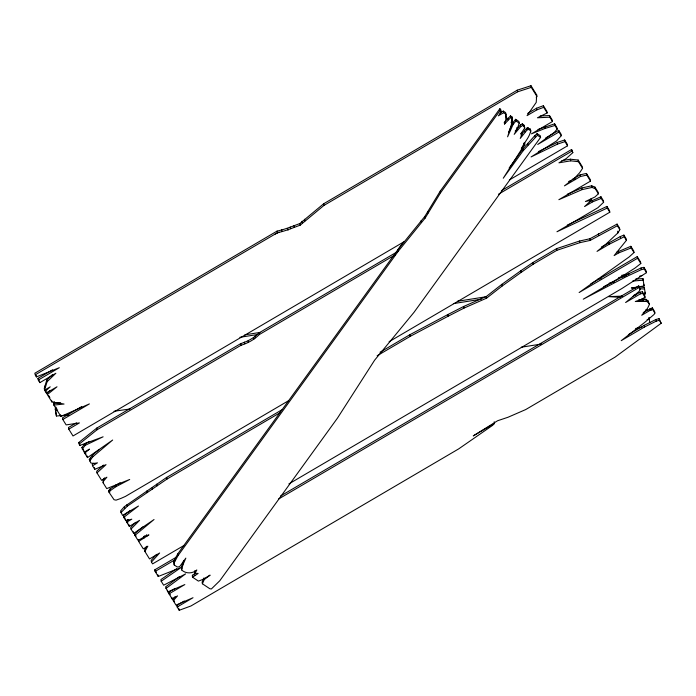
<?xml version="1.0" encoding="UTF-8"?>
<svg xmlns="http://www.w3.org/2000/svg" width="696" height="696" viewBox="0 0 696 696"><rect width="100%" height="100%" fill="white"/><g stroke="black" fill="none" stroke-linecap="round" stroke-linejoin="round"><path stroke-width="1.04" d="M509.185 167.962L522.887 149.022L534.824 135.624L537.112 133.632L540.279 135.737L540.592 137.39L414.042 312.286L374.596 360.215L337.49 418.079L219.753 580.795L211.367 588.964L209.818 588.729L202.414 583.787L204.224 579.594L210.122 575.131L202.736 579.463L198.412 581.117L192.566 577.219L198.16 573.461L194.993 573.269L196.82 569.998C192.627 573.73 185.745 573.956 181.639 569.928L182.848 565.004L185.841 558.122L180.16 565.97L179.229 566.822L177.219 566.979L174.183 564.952L174.165 562.751L178.028 555.608L398.147 251.386L397.834 249.742L424.847 216.421L440.255 191.122L499.841 108.767L500.711 109.342L500.92 112.717L498.301 115.841L503.617 112.717L505.914 114.248L506.131 118.407L504.548 124.036L504.235 122.392M183.822 560.41L181.456 566.918L181.639 569.928M536.303 97.849L536.703 94.934L530.978 85.721L517.258 90.175L323.657 203.771L299.845 223.555C292.198 226.322 285.047 229.419 277.086 231.089L34.8 373.247L36.375 376.919L59.317 367.697L38.297 380.025L39.907 382.617L55.863 373.256L47.058 381.765L44.57 390.134L50.199 386.828L45.31 391.317L46.362 393.022L57.002 386.785L47.337 394.597L51.904 401.949L64.049 404.045L53.844 405.081L53.531 403.436L60.674 402.714M536.703 94.934L536.225 102.399L527.063 115.623L536.886 109.855L543.689 107.349L547.16 112.943L537.434 117.789L549.797 117.189L552.485 121.513L531.474 133.841L545.107 128.421L554.938 125.471L557.192 129.108L554.147 132.501L537.712 144.464L558.984 131.988L558.67 130.343L545.716 137.939M524.236 127.124L524.201 125.376L522.374 123.801L520.39 124.967L515.179 131.153M522.374 123.801L522.687 125.445L524.523 127.02L524.697 128.09L520.678 134.015L522.418 132.988L520.251 138.426L527.211 129.778L528.76 129.499L530.709 130.796C529.647 137.434 523.914 142.628 521.339 148.892L524.854 144.098L524.54 142.454M104.574 477.917L103.234 479.492L103.104 482.763L106.723 488.601L129.708 479.474L115.806 486.756L110.22 490.706L109.054 492.35L114.048 499.711L116.041 500.154L120.817 498.467L125.419 496.422L288.64 400.652M103.104 482.763L103.547 481.136L106.897 477.195L101.581 480.318L96.979 472.897L96.666 471.253L103.469 465.067M44.57 390.134L44.257 388.481L46.745 380.12L52.609 374.448M511.108 122.757L512.065 119.651L511.925 116.824L510.499 115.875L504.835 121.678M511.925 116.824L512.378 121.295L507.602 136.825L513.143 124.375L515.945 120.947L515.632 119.294L512.83 122.722L508.567 132.31M522.687 125.445L520.704 126.611L514.187 134.345L517.206 129.073L519.216 123.122L518.894 121.478L515.632 119.294M174.183 564.952L173.852 561.106L177.715 553.964L403.306 242.182M203.545 578.785L202.101 582.143L202.414 583.787M639.041 299.837L646.149 299.802L647.811 300.541L649.464 304.343L647.506 308.328L641.729 315.262L649.942 310.442L652.665 309.511L654.893 313.096L654.075 314.435L644.644 322.474L621.223 340.666L644.539 326.981L656.267 321.126L659.382 320.325L661.2 323.257L615.012 357.161L525.732 409.553L508.037 417.243L497.614 420.741L473.237 435.905L494.508 423.42L494.195 421.776M146.543 546.308L144.594 549.84L144.907 551.484L149.527 558.923L159.645 552.989L151.458 562.046L152.598 563.873L183.77 545.586M144.907 551.484L147.83 546.186L143.28 548.857L138.652 541.41L138.339 539.765M280.471 496.074L638.719 285.882L640.181 289.388L638.998 291.502L625.6 302.534L640.442 293.834L642.678 293.407L645.062 297.244L641.355 299.419L635.291 301.507L646.462 301.446L648.124 302.186L649.464 304.343M398.147 251.386L425.16 218.074L440.568 192.766L500.154 110.412L499.841 108.767M524.854 144.098L503.26 178.228L523.209 150.667L537.425 135.276L537.112 133.632M601.388 247.019L620.293 236.57L623.894 235.1L624.208 236.753L609.174 244.279L597.029 251.404L605.407 244.635L617.944 232.873L619.832 229.706L619.518 228.053L617.065 224.095L589.895 238.763L579.62 241.007L556.556 248.663L532.91 262.531L520.904 270.692L501.894 284.316L486.295 296.496L463.675 306.466L447.754 314.601L409.935 334.68L380.007 352.246M96.979 472.897L106.044 464.658L94.76 469.322L92.542 465.746L97.492 462.849L93.673 463.493L90.802 462.944L89.279 459.351L92.472 455.158L99.102 449.572M89.593 460.996L92.785 456.802L112.665 440.037L87.496 457.611L84.712 453.131L84.399 451.487M623.894 235.1L626.113 238.676L626.426 240.32L614.133 255.589L618.735 252.883L631.15 247.941L630.837 246.297L616.578 252.317M561.82 160.637L570.372 159.193L578.159 160.054L582.265 166.666L582.578 168.31L579.664 172.712L575.105 177.619L564.456 185.867L580.412 176.506L586.78 175.079L590.513 181.108L558.862 199.682L582.204 189.582L592.035 187.45L595.28 188.781L598.386 193.801L594.932 196.985L585.423 201.518L591.47 200.178L591.156 198.534M109.054 492.35L108.741 490.706L109.907 489.062L120.13 482.685M521.121 135.172L524.671 130.352L527.429 127.82L530.395 129.151L530.709 130.796M84.712 453.131L89.48 449.12L84.164 452.243L81.928 447.502L84.886 443.683L89.601 441.438M82.241 449.146L85.199 445.327L103.121 436.81L79.918 445.405L78.813 442.491L96.822 428.057L240.72 343.624C247.611 341.466 253.831 338.082 258.938 332.94L397.486 251.648M194.915 575.357L194.602 573.713L192.253 575.575L192.566 577.219M504.548 124.036L510.812 117.52L510.499 115.875M281.784 409.874L166.727 477.386L124.384 506.662L120.521 511.047L122.513 515.388L138.46 506.027L123.731 517.363L125.793 520.686L131.796 519.173L126.707 522.157L129.317 526.359L139.565 520.347L131.013 529.091L133.693 533.406L154.034 519.538L134.902 535.355L137.878 540.148C141.967 539.139 144.603 535.459 148.935 534.928L138.652 541.41M120.843 512.7L127.333 506.157L167.04 479.031L279.801 412.867M494.508 423.42L492.533 425.404L458.664 448.903L190.956 605.972L179.211 610.279L177.184 607.016L193.018 597.725L176.01 605.12L173.269 600.692L172.947 599.047L175.088 596.637M173.269 600.692L177.532 595.88L172.208 598.995L169.015 593.853L168.702 592.209L175.218 588.381M558.67 130.343L560.976 134.058L561.289 135.703L556.556 140.984L531.083 156.939L557.618 144.063L564.969 141.636L567.553 145.812L509.342 179.968M156.6 554.364L151.145 560.402L151.458 562.046M79.135 444.135L97.136 429.702L241.034 345.268C247.924 343.111 254.144 339.726 259.251 334.585L395.258 254.78M35.113 374.892L277.408 232.734C285.36 231.063 292.511 227.966 300.159 225.2L323.971 205.416L517.572 91.828L531.292 87.365L537.016 96.579M135.685 522.339L130.7 527.438L131.013 529.091M589.555 201.796L600.935 196.759L603.319 200.596L603.632 202.24L597.899 207.73L556.948 231.759L607.234 208.06L606.921 206.407L567.266 225.104M591.47 200.178L584.553 206.564L592.522 201.883L601.248 198.404L600.935 196.759M630.837 246.297L633.691 250.899L634.004 252.544L629.14 256.954L579.124 292.538L637.553 258.26L637.24 256.606L590.869 283.811M501.39 190.678L571.599 149.483L572.843 152.624L566.353 158.471L558.932 162.829L570.685 160.837L578.472 161.698L582.578 168.31M134.902 535.355L134.589 533.71L142.906 526.837M50.242 390.343L47.023 392.953L47.337 394.597M637.24 256.606L640.503 261.87L640.816 263.514L635.057 268.038L618.561 278.487L583.265 299.193L626.705 276.451L641.364 269.639L644.226 269.013L646.488 272.667L621.946 288.492L288.892 483.903M377.128 355.76L410.249 336.333L448.067 316.254L463.988 308.111L486.608 298.14L502.207 285.96L521.217 272.336L533.232 264.175L556.87 250.308L579.933 242.652L590.208 240.407L617.378 225.739L617.065 224.095M123.731 517.363L123.418 515.71L129.969 510.681M179.281 576.706L165.544 586.902L167.814 591.913L184.84 584.57L169.015 593.853M165.857 588.546L185.606 573.895L163.656 585.206L161.194 581.238L160.88 579.594L176.575 568.763M161.194 581.238L181.256 567.405L158.236 576.479L155.121 571.451L154.808 569.807L176.375 557.148M145.012 535.737L143.498 536.738L143.811 538.382M38.297 380.025L37.984 378.38L52.609 369.802M499.754 113.152L503.304 111.073L505.6 112.604L505.914 114.248M527.646 113.448L536.572 108.211L543.376 105.705L546.847 111.299L547.16 112.943M81.737 406.568L62.483 417.861L62.797 419.505L66.146 424.908L79.414 422.907L68.782 429.154L73.01 435.974L404.393 241.538M62.797 419.505L89.384 403.906L60.9 416.46L53.844 405.081M76.438 422.829L68.469 427.501L68.782 429.154M498.51 194.201L571.912 151.136L571.599 149.483M568.571 181.621L570.346 180.586M572.121 179.542L580.09 174.861L586.458 173.434L590.199 179.464L590.513 181.108M93.873 463.136L92.229 464.102L92.542 465.746M389.081 341.719L609.818 212.21L609.496 210.566L606.921 206.407M126.707 522.157L126.394 520.512L128.09 519.512M155.121 571.451L174.165 560.28M278.435 499.102L639.032 287.526L638.719 285.882M632.707 296.54L640.129 292.19L642.365 291.763L644.748 295.6L645.062 297.244M643.243 312.548L652.352 307.858L654.579 311.451L654.893 313.096M628.375 334.637L644.226 325.337L655.954 319.481L659.068 318.672L661.2 323.257M177.184 607.016L176.871 605.372L184.327 600.996M603.728 286.674L626.391 274.798L641.051 267.986L643.913 267.36L646.175 271.022L646.488 272.667M538.347 151.615L557.305 142.41L564.656 139.992L567.24 144.159L567.553 145.812M275.077 234.1L279.087 232.177M567.301 194.245L581.891 187.937L591.722 185.806L594.967 187.137L598.073 192.148L598.386 193.801M537.982 129.482L554.625 123.827L556.878 127.464L557.192 129.108M639.502 276.242L642.469 275.416M635.605 328.477L641.877 327.172M643.591 294.217L645.331 293.877L644.279 287.439L639.18 287.004M611.236 282.454L614.316 281.923M244.922 334.828L259.939 332.453M457.359 301.29L486.33 296.714M597.916 279.096L601.135 278.591M621.519 275.372L629.027 274.189M239.868 337.316L257.033 334.611M453.383 303.613L481.275 299.21M618.613 277.53L625.052 276.512M635.474 279.166L642.895 278.53L644.105 285.952L631.35 287.97L635.422 288.309M68.991 414.981L56.428 416.017L55.236 408.709L55.55 410.353L57.69 410.014M129.995 408.987L113.987 411.275M521.26 347.217L541.627 344.007M647.123 319.49L649.281 319.264L648.959 317.62L649.76 322.753M609.287 283.072L611.401 282.889M632.603 281.08L643.208 280.175L642.895 278.53M633.795 295.269L635.848 295.113M540.209 115.988L549.483 115.536L552.172 119.869L552.485 121.513M622.529 296.113L608.452 296.635L620.284 297.322M645.697 310.025L647.785 310.016M639.493 288.657L644.592 289.084L644.279 287.439M642.008 298.488L646.114 299.289M639.241 299.541L643.348 300.333M500.154 110.412L501.024 110.986M510.812 117.52L512.239 118.468M515.945 120.947L519.216 123.122M537.425 135.276L540.592 137.39M571.912 151.136L572.843 152.624M601.248 198.404L603.632 202.24M607.234 208.06L609.818 212.21M617.378 225.739L619.832 229.706M624.208 236.753L626.426 240.32M631.15 247.941L634.004 252.544M637.553 258.26L640.816 263.514M558.984 131.988L561.289 135.703M639.032 287.526L640.181 289.388M78.813 442.491L79.918 445.405M81.928 447.502L83.851 450.599M84.956 452.383L86.069 454.175M89.279 459.351L90.088 460.648M108.741 490.706L109.777 492.385M123.418 515.71L124.967 518.207M126.394 520.512L127.96 523.027M134.589 533.71L136.077 536.111M37.984 378.38L39.907 382.617M48.737 395.711L49.877 397.546M53.531 403.436L54.619 405.185M55.706 406.934L56.794 408.691M154.808 569.807L156.365 572.321M168.702 592.209L170.303 594.775M172.947 599.047L174.6 601.701M176.871 605.372L177.889 606.999M659.068 318.672L659.382 320.325M655.954 319.481L656.267 321.126M652.352 307.858L652.665 309.511M643.913 267.36L644.226 269.013M650.986 308.328L651.299 309.972M649.62 308.798L649.942 310.442M647.811 300.541L648.124 302.186M641.051 267.986L641.364 269.639M643.791 284.307L644.105 285.952M645.018 292.224L645.331 293.877M646.149 299.802L646.462 301.446M642.365 291.763L642.678 293.407M640.129 292.19L640.442 293.834M644.226 325.337L644.539 326.981M620.293 236.57L620.606 238.215M626.391 274.798L626.705 276.451M617.63 231.229L617.944 232.873M618.422 251.239L618.735 252.883M608.861 242.634L609.174 244.279M594.967 187.137L595.28 188.781M591.722 185.806L592.035 187.45M592.209 200.239L592.522 201.883M598.369 233.786L598.682 235.431M586.458 173.434L586.78 175.079M578.159 160.054L578.472 161.698M580.09 174.861L580.412 176.506M581.891 187.937L582.204 189.582M589.895 238.763L590.208 240.407M574.774 177.985L575.087 179.629M570.372 159.193L570.685 160.837M564.656 139.992L564.969 141.636M579.62 241.007L579.933 242.652M554.625 123.827L554.938 125.471M557.305 142.41L557.618 144.063M549.483 115.536L549.797 117.189M543.376 105.705L543.689 107.349M544.794 126.776L545.107 128.421M536.572 108.211L536.886 109.855M530.978 85.721L531.292 87.365M556.556 248.663L556.87 250.308M534.824 135.624L535.137 137.269M530.787 132.214L530.395 129.151M528.447 127.846L528.76 129.499M527.429 127.82L527.742 129.473M526.898 128.134L527.211 129.778M527.716 143.324L528.029 144.968M524.201 125.376L524.697 128.09M517.258 90.175L517.572 91.828M524.671 130.352L524.984 131.996M523.488 124.541L523.801 126.185M520.39 124.967L520.704 126.611M523.775 143.132L524.088 144.777M522.887 149.022L523.209 150.667M516.893 127.42L517.206 129.073M512.83 122.722L513.143 124.375M512.065 119.651L512.378 121.295M507.802 118.12L508.115 119.773M506.131 118.407L505.653 113.648M532.91 262.531L533.232 264.175M503.304 111.073L503.617 112.717M520.904 270.692L521.217 272.336M501.894 284.316L502.207 285.96M486.295 296.496L486.608 298.14M463.675 306.466L463.988 308.111M440.255 191.122L440.568 192.766M447.754 314.601L448.067 316.254M427.579 211.558L427.892 213.202M424.847 216.421L425.16 218.074M420.993 220.789L421.306 222.433M409.935 334.68L410.249 336.333M323.657 203.771L323.971 205.416M304.604 219.266L304.918 220.91M302.003 221.276L302.316 222.92M299.845 223.555L300.159 225.2M293.973 225.504L294.286 227.148M290.258 227.07L290.571 228.723M287.752 228.54L288.066 230.185M281.654 229.584L281.967 231.229M277.086 231.089L277.408 232.734M258.938 332.94L259.251 334.585M254.997 336.107L255.31 337.751M253.44 337.804L253.753 339.448M248.124 340.918L248.437 342.562M244.34 342.093L244.653 343.737M240.72 343.624L241.034 345.268M203.911 577.95L204.224 579.594M195.054 572.503L194.741 570.859L194.993 573.269M192.592 575.131L192.905 576.775M166.727 477.386L167.04 479.031M182.535 563.36L182.848 565.004M181.456 566.918L181.769 568.562M177.715 553.964L178.028 555.608M174.522 559.358L174.835 561.002M173.852 561.106L174.165 562.751M156.8 484.164L157.113 485.808M178.898 608.635L179.211 610.279M152.189 487.826L152.502 489.471M171.895 597.351L172.208 598.995M167.501 590.269L167.814 591.913M146.873 490.95L147.187 492.594M157.922 574.835L158.236 576.479M146.534 534.745L146.847 536.39M133.38 531.761L133.693 533.406M127.02 504.504L127.333 506.157M129.004 524.714L129.317 526.359M124.384 506.662L124.706 508.306M125.48 519.033L125.793 520.686M115.492 485.112L115.806 486.756M109.907 489.062L110.22 490.706M96.822 428.057L97.136 429.702M103.234 479.492L103.547 481.136M92.472 455.158L92.785 456.802M94.447 467.677L94.76 469.322M90.506 457.42L90.819 459.064M84.886 443.683L85.199 445.327M87.183 455.967L87.496 457.611M60.587 414.816L60.9 416.46M51.591 400.304L51.904 401.949M46.745 380.12L47.058 381.765M45.049 385.889L45.37 387.533M46.049 391.378L46.362 393.022M44.988 389.673L45.31 391.317M36.062 375.275L36.375 376.919M54.305 402.314L54.627 404.402M55.55 410.353L56.428 416.017M54.149 401.714L54.471 403.802"/></g></svg>
